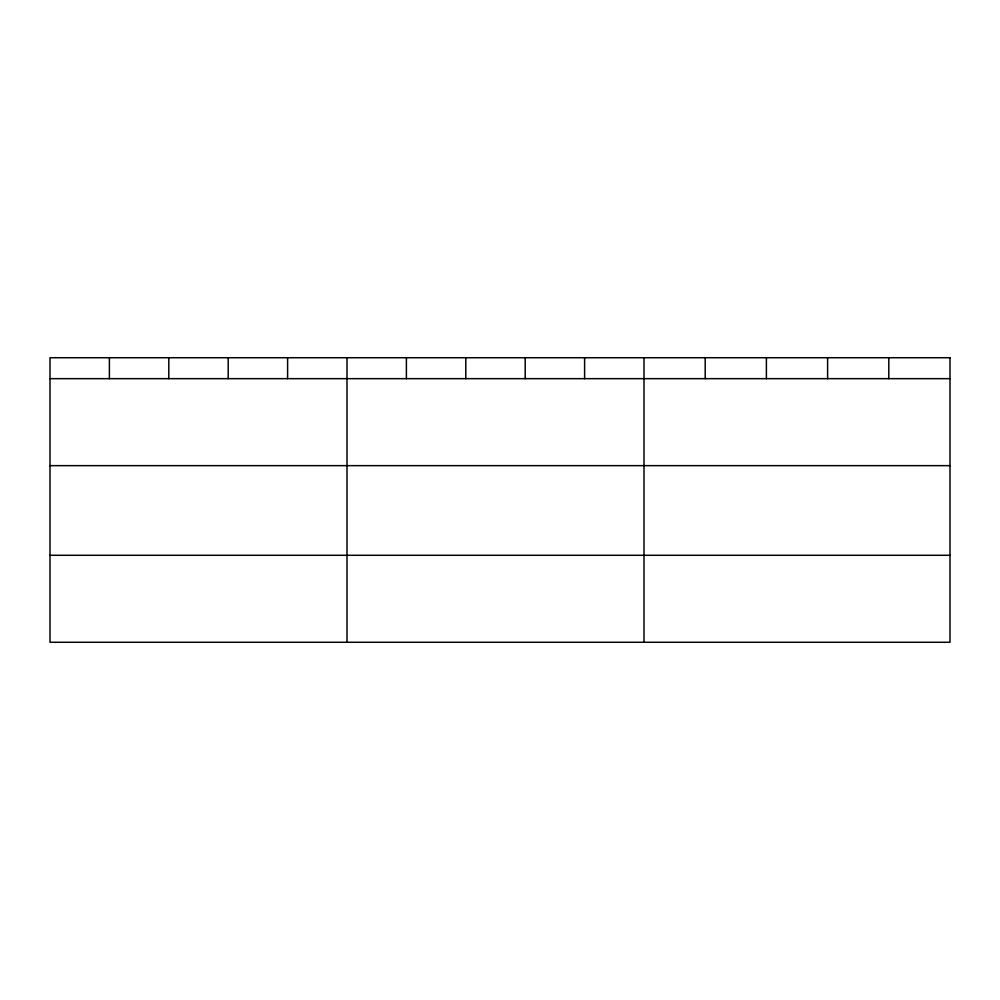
<?xml version="1.0" encoding="UTF-8"?>
<svg xmlns="http://www.w3.org/2000/svg" width="1000" height="1000" viewBox="0 0 1000 1000"><rect width="100%" height="100%" fill="white"/><g stroke="black" fill="none" stroke-linecap="round" stroke-linejoin="round"><path stroke-width="1.5" d="M50 378.663L950 378.663M50 465.65L950 465.65M50 555.288L950 555.288M888.8 357.725L888.8 378.663M827.6 357.725L827.6 378.663M766.4 357.725L766.4 378.663M705.2 357.725L705.2 378.663M644 357.725L644 642.275M584.6 357.725L584.6 378.663M525.2 357.725L525.2 378.663M465.8 357.725L465.8 378.663M406.4 357.725L406.4 378.663M347 357.725L347 642.275M287.6 357.725L287.6 378.663M228.2 357.725L228.2 378.663M168.8 357.725L168.8 378.663M109.4 357.725L109.4 378.663M950 357.725L50 357.725L50 642.275L950 642.275L950 357.725"/></g></svg>
